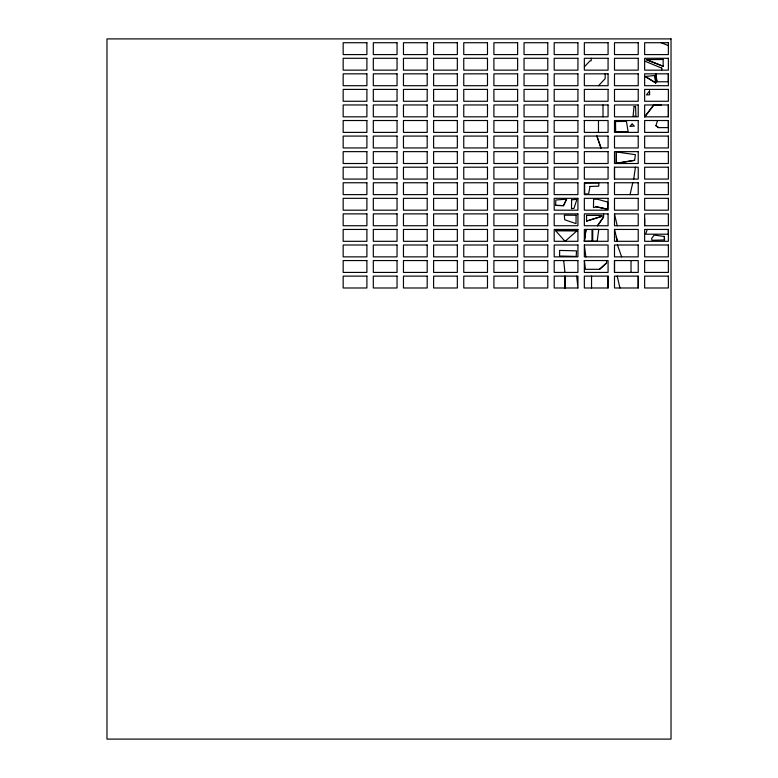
<?xml version="1.0" encoding="UTF-8"?>
<svg xmlns="http://www.w3.org/2000/svg" width="778" height="778" viewBox="0 0 778 778"><rect width="100%" height="100%" fill="white"/><g stroke="black" fill="none" stroke-linecap="round" stroke-linejoin="round"><path stroke-width="1.17" d="M591.543 287.986L591.543 276.122M608.075 287.986L608.075 276.122L584.346 276.122L584.346 287.986L608.075 287.986L608.075 276.122M614.494 272.426L614.494 260.562L638.223 260.562L638.223 272.426L614.494 272.426L614.494 260.659M614.494 179.066L614.494 167.202L638.223 167.202L638.223 179.066L614.494 179.066L614.494 167.202M638.223 287.986L638.223 276.122L614.494 276.122L614.494 287.986L638.223 287.986L638.223 276.122M644.641 225.746L644.641 213.882L668.37 213.882L668.37 225.746L644.641 225.746L644.641 218.637M668.37 229.442L668.37 241.306L644.641 241.306L644.641 229.442L668.37 229.442L668.37 234.197L645.682 234.197L647.208 229.442M668.37 116.826L668.37 104.962L644.641 104.962L644.641 116.826L668.37 116.826L668.37 104.962M616.254 163.37L616.322 151.924L635.422 154.686L634.595 160.385L616.254 163.37L616.37 151.934M668.37 73.842L668.37 85.706L644.641 85.706L644.641 73.842L668.37 73.842L668.273 81.787L656.904 81.787L655.63 73.842M603.631 213.882L603.553 217.188L597.611 225.746M591.231 58.282L591.154 60.81L590.006 60.84L584.346 66.879M592.019 241.199L584.346 241.306L584.346 229.442L608.075 229.442L608.075 241.306L584.346 241.306L585.98 229.442M586.029 229.442L584.346 241.306M633.739 179.066L635.422 167.202M655.718 82.983L654.93 75.476L645.108 76.497L655.718 82.983L654.93 75.476M630.044 194.626L632.767 182.762M668.37 120.522L668.37 132.386L644.641 132.386L644.641 120.522L668.37 120.522L668.37 127.621L658.499 127.631L655.912 125.657L657.546 120.522M655.912 125.657L658.713 127.631M617.44 241.306L614.494 229.442L638.223 229.442L638.223 241.306L614.494 241.306L614.494 229.442M555.628 205.363L563.437 205.635L566.52 199.158M563.554 205.693L566.676 199.149L555.813 200.014L555.628 205.411L563.437 205.635M597.455 225.746L603.553 216.955M644.641 116.826L653.715 104.962L661.261 104.962M644.806 116.826L653.851 105.001M598.545 85.706L605.158 78.656L605.158 73.842M606.548 262.954L599.478 269.373L606.548 263.09L606.548 260.542M657.021 81.709L655.766 73.842M595.958 206.812L593.458 207.619L593.604 199.197L597.504 199.265L607.696 202.095L607.569 209.272L595.919 206.695L607.569 209.146M586.554 221.02L601.929 216.245M616.302 163.244L634.615 160.268M584.113 120.522L608.075 120.522L608.075 132.386L584.346 132.386L584.346 120.522M614.494 213.882L638.223 213.882L638.223 225.746L614.494 225.746L614.494 213.882L617.217 225.746M584.346 245.002L608.075 245.002L608.075 256.866L584.346 256.866L584.346 245.002L585.863 256.866M584.346 260.542L608.075 260.562L608.075 272.426L584.346 272.426L584.346 260.562L585.464 269.314L599.556 269.314M577.928 287.986L554.199 287.986L554.199 276.122L577.928 276.122L577.928 287.986L576.702 276.18M555.618 230.667L577.072 230.735M646.547 59.634L663.187 66.208M661.212 42.722L668.37 45.63M644.641 61.044L661.757 68.153M664.519 236.493L654.172 235.082L651.624 238.486L651.945 240.266L664.606 239.945L664.334 236.395L664.422 239.945M645.332 76.477L655.737 82.838M596.959 136.082L601.044 147.946M596.833 136.082L600.917 147.946M616.127 237.105L617.567 241.306M617.44 245.002L621.651 256.866M617.217 276.122L619.94 287.986M563.7 260.62L564.925 272.426M615.534 121.504L615.631 131.715M661.757 68.007L661.757 70.146M631.026 260.562L631.026 272.426M602.999 104.962L602.999 116.826M598.476 120.522L598.476 132.386M592.019 229.442L592.019 241.306M564.984 276.18L564.984 287.986M564.925 276.18L564.925 287.986M592.748 229.442L592.748 241.306L597.144 241.306L598.797 229.442L592.748 229.442M586.563 215.38L586.554 221.147L601.9 216.372L602.123 215.428L586.563 215.38M576.07 215.263L576.012 223.626L564.75 219.804L564.293 215.185L576.07 215.263M571.587 199.82L571.499 208.64L573.989 208.378L576.916 199.314L571.587 199.82M559.683 250.428L559.547 256.02L576.206 256.448L576.517 250.856L559.683 250.428M634.041 106.644L633.068 116.282L635.937 116.165L635.548 106.362L634.041 106.644M589.996 186.457L588.606 193.926L584.706 193.955L584.618 182.976L598.759 182.859L598.788 186.146L589.996 186.457M649.542 91.007L646.489 94.897L649.659 94.799L649.542 91.007M632.106 124.013L629.879 126.396L634.342 126.104L632.106 124.013M577.179 230.638L565.052 241.345L555.521 230.56L577.179 230.638M663.128 59.468L646.197 59.634L663.196 66.354L663.128 59.468M626.455 121.417L615.359 121.514L615.447 131.725L628.109 131.608L626.455 121.417M671.025 38.9L106.975 38.9L106.975 739.1L671.025 739.1L671.025 38.9M366.895 42.722L343.166 42.722L343.166 54.586L366.895 54.586L366.895 42.722M397.043 42.722L373.314 42.722L373.314 54.586L397.043 54.586L397.043 42.722M427.19 42.722L403.461 42.722L403.461 54.586L427.19 54.586L427.19 42.722M457.338 42.722L433.609 42.722L433.609 54.586L457.338 54.586L457.338 42.722M487.485 42.722L463.756 42.722L463.756 54.586L487.485 54.586L487.485 42.722M517.633 42.722L493.904 42.722L493.904 54.586L517.633 54.586L517.633 42.722M547.78 42.722L524.051 42.722L524.051 54.586L547.78 54.586L547.78 42.722M577.928 42.722L554.199 42.722L554.199 54.586L577.928 54.586L577.928 42.722M608.075 42.722L584.346 42.722L584.346 54.586L608.075 54.586L608.075 42.722M638.223 42.722L614.494 42.722L614.494 54.586L638.223 54.586L638.223 42.722M668.37 42.722L644.641 42.722L644.641 54.586L668.37 54.586L668.37 42.722M366.895 58.282L343.166 58.282L343.166 70.146L366.895 70.146L366.895 58.282M397.043 58.282L373.314 58.282L373.314 70.146L397.043 70.146L397.043 58.282M427.19 58.282L403.461 58.282L403.461 70.146L427.19 70.146L427.19 58.282M457.338 58.282L433.609 58.282L433.609 70.146L457.338 70.146L457.338 58.282M487.485 58.282L463.756 58.282L463.756 70.146L487.485 70.146L487.485 58.282M517.633 58.282L493.904 58.282L493.904 70.146L517.633 70.146L517.633 58.282M547.78 58.282L524.051 58.282L524.051 70.146L547.78 70.146L547.78 58.282M577.928 58.282L554.199 58.282L554.199 70.146L577.928 70.146L577.928 58.282M608.075 58.282L584.346 58.282L584.346 70.146L608.075 70.146L608.075 58.282M638.223 58.282L614.494 58.282L614.494 70.146L638.223 70.146L638.223 58.282M668.37 58.282L644.641 58.282L644.641 70.146L668.37 70.146L668.37 58.282M366.895 73.842L343.166 73.842L343.166 85.706L366.895 85.706L366.895 73.842M397.043 73.842L373.314 73.842L373.314 85.706L397.043 85.706L397.043 73.842M427.19 73.842L403.461 73.842L403.461 85.706L427.19 85.706L427.19 73.842M457.338 73.842L433.609 73.842L433.609 85.706L457.338 85.706L457.338 73.842M487.485 73.842L463.756 73.842L463.756 85.706L487.485 85.706L487.485 73.842M517.633 73.842L493.904 73.842L493.904 85.706L517.633 85.706L517.633 73.842M547.78 73.842L524.051 73.842L524.051 85.706L547.78 85.706L547.78 73.842M577.928 73.842L554.199 73.842L554.199 85.706L577.928 85.706L577.928 73.842M608.075 73.842L584.346 73.842L584.346 85.706L608.075 85.706L608.075 73.842M638.223 73.842L614.494 73.842L614.494 85.706L638.223 85.706L638.223 73.842M366.895 89.402L343.166 89.402L343.166 101.266L366.895 101.266L366.895 89.402M397.043 89.402L373.314 89.402L373.314 101.266L397.043 101.266L397.043 89.402M427.19 89.402L403.461 89.402L403.461 101.266L427.19 101.266L427.19 89.402M457.338 89.402L433.609 89.402L433.609 101.266L457.338 101.266L457.338 89.402M487.485 89.402L463.756 89.402L463.756 101.266L487.485 101.266L487.485 89.402M517.633 89.402L493.904 89.402L493.904 101.266L517.633 101.266L517.633 89.402M547.78 89.402L524.051 89.402L524.051 101.266L547.78 101.266L547.78 89.402M577.928 89.402L554.199 89.402L554.199 101.266L577.928 101.266L577.928 89.402M608.075 89.402L584.346 89.402L584.346 101.266L608.075 101.266L608.075 89.402M638.223 89.402L614.494 89.402L614.494 101.266L638.223 101.266L638.223 89.402M668.37 89.402L644.641 89.402L644.641 101.266L668.37 101.266L668.37 89.402M366.895 104.962L343.166 104.962L343.166 116.826L366.895 116.826L366.895 104.962M397.043 104.962L373.314 104.962L373.314 116.826L397.043 116.826L397.043 104.962M427.19 104.962L403.461 104.962L403.461 116.826L427.19 116.826L427.19 104.962M457.338 104.962L433.609 104.962L433.609 116.826L457.338 116.826L457.338 104.962M487.485 104.962L463.756 104.962L463.756 116.826L487.485 116.826L487.485 104.962M517.633 104.962L493.904 104.962L493.904 116.826L517.633 116.826L517.633 104.962M547.78 104.962L524.051 104.962L524.051 116.826L547.78 116.826L547.78 104.962M577.928 104.962L554.199 104.962L554.199 116.826L577.928 116.826L577.928 104.962M608.075 104.962L584.346 104.962L584.346 116.826L608.075 116.826L608.075 104.962M638.223 104.962L614.494 104.962L614.494 116.826L638.223 116.826L638.223 104.962M366.895 120.522L343.166 120.522L343.166 132.386L366.895 132.386L366.895 120.522M397.043 120.522L373.314 120.522L373.314 132.386L397.043 132.386L397.043 120.522M427.19 120.522L403.461 120.522L403.461 132.386L427.19 132.386L427.19 120.522M457.338 120.522L433.609 120.522L433.609 132.386L457.338 132.386L457.338 120.522M487.485 120.522L463.756 120.522L463.756 132.386L487.485 132.386L487.485 120.522M517.633 120.522L493.904 120.522L493.904 132.386L517.633 132.386L517.633 120.522M547.78 120.522L524.051 120.522L524.051 132.386L547.78 132.386L547.78 120.522M577.928 120.522L554.199 120.522L554.199 132.386L577.928 132.386L577.928 120.522M638.223 120.522L614.494 120.522L614.494 132.386L638.223 132.386L638.223 120.522M366.895 136.082L343.166 136.082L343.166 147.946L366.895 147.946L366.895 136.082M397.043 136.082L373.314 136.082L373.314 147.946L397.043 147.946L397.043 136.082M427.19 136.082L403.461 136.082L403.461 147.946L427.19 147.946L427.19 136.082M457.338 136.082L433.609 136.082L433.609 147.946L457.338 147.946L457.338 136.082M487.485 136.082L463.756 136.082L463.756 147.946L487.485 147.946L487.485 136.082M517.633 136.082L493.904 136.082L493.904 147.946L517.633 147.946L517.633 136.082M547.78 136.082L524.051 136.082L524.051 147.946L547.78 147.946L547.78 136.082M577.928 136.082L554.199 136.082L554.199 147.946L577.928 147.946L577.928 136.082M608.075 136.082L584.346 136.082L584.346 147.946L608.075 147.946L608.075 136.082M638.223 136.082L614.494 136.082L614.494 147.946L638.223 147.946L638.223 136.082M668.37 136.082L644.641 136.082L644.641 147.946L668.37 147.946L668.37 136.082M366.895 151.642L343.166 151.642L343.166 163.506L366.895 163.506L366.895 151.642M397.043 151.642L373.314 151.642L373.314 163.506L397.043 163.506L397.043 151.642M427.19 151.642L403.461 151.642L403.461 163.506L427.19 163.506L427.19 151.642M457.338 151.642L433.609 151.642L433.609 163.506L457.338 163.506L457.338 151.642M487.485 151.642L463.756 151.642L463.756 163.506L487.485 163.506L487.485 151.642M517.633 151.642L493.904 151.642L493.904 163.506L517.633 163.506L517.633 151.642M547.78 151.642L524.051 151.642L524.051 163.506L547.78 163.506L547.78 151.642M577.928 151.642L554.199 151.642L554.199 163.506L577.928 163.506L577.928 151.642M608.075 151.642L584.346 151.642L584.346 163.506L608.075 163.506L608.075 151.642M638.223 151.642L614.494 151.642L614.494 163.506L638.223 163.506L638.223 151.642M668.37 151.642L644.641 151.642L644.641 163.506L668.37 163.506L668.37 151.642M366.895 167.202L343.166 167.202L343.166 179.066L366.895 179.066L366.895 167.202M397.043 167.202L373.314 167.202L373.314 179.066L397.043 179.066L397.043 167.202M427.19 167.202L403.461 167.202L403.461 179.066L427.19 179.066L427.19 167.202M457.338 167.202L433.609 167.202L433.609 179.066L457.338 179.066L457.338 167.202M487.485 167.202L463.756 167.202L463.756 179.066L487.485 179.066L487.485 167.202M517.633 167.202L493.904 167.202L493.904 179.066L517.633 179.066L517.633 167.202M547.78 167.202L524.051 167.202L524.051 179.066L547.78 179.066L547.78 167.202M577.928 167.202L554.199 167.202L554.199 179.066L577.928 179.066L577.928 167.202M608.075 167.202L584.346 167.202L584.346 179.066L608.075 179.066L608.075 167.202M668.37 167.202L644.641 167.202L644.641 179.066L668.37 179.066L668.37 167.202M366.895 182.762L343.166 182.762L343.166 194.626L366.895 194.626L366.895 182.762M397.043 182.762L373.314 182.762L373.314 194.626L397.043 194.626L397.043 182.762M427.19 182.762L403.461 182.762L403.461 194.626L427.19 194.626L427.19 182.762M457.338 182.762L433.609 182.762L433.609 194.626L457.338 194.626L457.338 182.762M487.485 182.762L463.756 182.762L463.756 194.626L487.485 194.626L487.485 182.762M517.633 182.762L493.904 182.762L493.904 194.626L517.633 194.626L517.633 182.762M547.78 182.762L524.051 182.762L524.051 194.626L547.78 194.626L547.78 182.762M577.928 182.762L554.199 182.762L554.199 194.626L577.928 194.626L577.928 182.762M608.075 182.762L584.346 182.762L584.346 194.626L608.075 194.626L608.075 182.762M638.223 182.762L614.494 182.762L614.494 194.626L638.223 194.626L638.223 182.762M668.37 182.762L644.641 182.762L644.641 194.626L668.37 194.626L668.37 182.762M366.895 198.322L343.166 198.322L343.166 210.186L366.895 210.186L366.895 198.322M397.043 198.322L373.314 198.322L373.314 210.186L397.043 210.186L397.043 198.322M427.19 198.322L403.461 198.322L403.461 210.186L427.19 210.186L427.19 198.322M457.338 198.322L433.609 198.322L433.609 210.186L457.338 210.186L457.338 198.322M487.485 198.322L463.756 198.322L463.756 210.186L487.485 210.186L487.485 198.322M517.633 198.322L493.904 198.322L493.904 210.186L517.633 210.186L517.633 198.322M547.78 198.322L524.051 198.322L524.051 210.186L547.78 210.186L547.78 198.322M577.928 198.322L554.199 198.322L554.199 210.186L577.928 210.186L577.928 198.322M608.075 198.322L584.346 198.322L584.346 210.186L608.075 210.186L608.075 198.322M638.223 198.322L614.494 198.322L614.494 210.186L638.223 210.186L638.223 198.322M668.37 198.322L644.641 198.322L644.641 210.186L668.37 210.186L668.37 198.322M366.895 213.882L343.166 213.882L343.166 225.746L366.895 225.746L366.895 213.882M397.043 213.882L373.314 213.882L373.314 225.746L397.043 225.746L397.043 213.882M427.19 213.882L403.461 213.882L403.461 225.746L427.19 225.746L427.19 213.882M457.338 213.882L433.609 213.882L433.609 225.746L457.338 225.746L457.338 213.882M487.485 213.882L463.756 213.882L463.756 225.746L487.485 225.746L487.485 213.882M517.633 213.882L493.904 213.882L493.904 225.746L517.633 225.746L517.633 213.882M547.78 213.882L524.051 213.882L524.051 225.746L547.78 225.746L547.78 213.882M577.928 213.882L554.199 213.882L554.199 225.746L577.928 225.746L577.928 213.882M608.075 213.882L584.346 213.882L584.346 225.746L608.075 225.746L608.075 213.882M366.895 229.442L343.166 229.442L343.166 241.306L366.895 241.306L366.895 229.442M397.043 229.442L373.314 229.442L373.314 241.306L397.043 241.306L397.043 229.442M427.19 229.442L403.461 229.442L403.461 241.306L427.19 241.306L427.19 229.442M457.338 229.442L433.609 229.442L433.609 241.306L457.338 241.306L457.338 229.442M487.485 229.442L463.756 229.442L463.756 241.306L487.485 241.306L487.485 229.442M517.633 229.442L493.904 229.442L493.904 241.306L517.633 241.306L517.633 229.442M547.78 229.442L524.051 229.442L524.051 241.306L547.78 241.306L547.78 229.442M577.928 229.442L554.199 229.442L554.199 241.306L577.928 241.306L577.928 229.442M366.895 245.002L343.166 245.002L343.166 256.866L366.895 256.866L366.895 245.002M397.043 245.002L373.314 245.002L373.314 256.866L397.043 256.866L397.043 245.002M427.19 245.002L403.461 245.002L403.461 256.866L427.19 256.866L427.19 245.002M457.338 245.002L433.609 245.002L433.609 256.866L457.338 256.866L457.338 245.002M487.485 245.002L463.756 245.002L463.756 256.866L487.485 256.866L487.485 245.002M517.633 245.002L493.904 245.002L493.904 256.866L517.633 256.866L517.633 245.002M547.78 245.002L524.051 245.002L524.051 256.866L547.78 256.866L547.78 245.002M577.928 245.002L554.199 245.002L554.199 256.866L577.928 256.866L577.928 245.002M638.223 245.002L614.494 245.002L614.494 256.866L638.223 256.866L638.223 245.002M668.37 245.002L644.641 245.002L644.641 256.866L668.37 256.866L668.37 245.002M366.895 260.562L343.166 260.562L343.166 272.426L366.895 272.426L366.895 260.562M397.043 260.562L373.314 260.562L373.314 272.426L397.043 272.426L397.043 260.562M427.19 260.562L403.461 260.562L403.461 272.426L427.19 272.426L427.19 260.562M457.338 260.562L433.609 260.562L433.609 272.426L457.338 272.426L457.338 260.562M487.485 260.562L463.756 260.562L463.756 272.426L487.485 272.426L487.485 260.562M517.633 260.562L493.904 260.562L493.904 272.426L517.633 272.426L517.633 260.562M547.78 260.562L524.051 260.562L524.051 272.426L547.78 272.426L547.78 260.562M577.928 260.562L554.199 260.562L554.199 272.426L577.928 272.426L577.928 260.562M668.37 260.562L644.641 260.562L644.641 272.426L668.37 272.426L668.37 260.562M366.895 276.122L343.166 276.122L343.166 287.986L366.895 287.986L366.895 276.122M397.043 276.122L373.314 276.122L373.314 287.986L397.043 287.986L397.043 276.122M427.19 276.122L403.461 276.122L403.461 287.986L427.19 287.986L427.19 276.122M457.338 276.122L433.609 276.122L433.609 287.986L457.338 287.986L457.338 276.122M487.485 276.122L463.756 276.122L463.756 287.986L487.485 287.986L487.485 276.122M517.633 276.122L493.904 276.122L493.904 287.986L517.633 287.986L517.633 276.122M547.78 276.122L524.051 276.122L524.051 287.986L547.78 287.986L547.78 276.122M668.37 276.122L644.641 276.122L644.641 287.986L668.37 287.986L668.37 276.122"/></g></svg>
